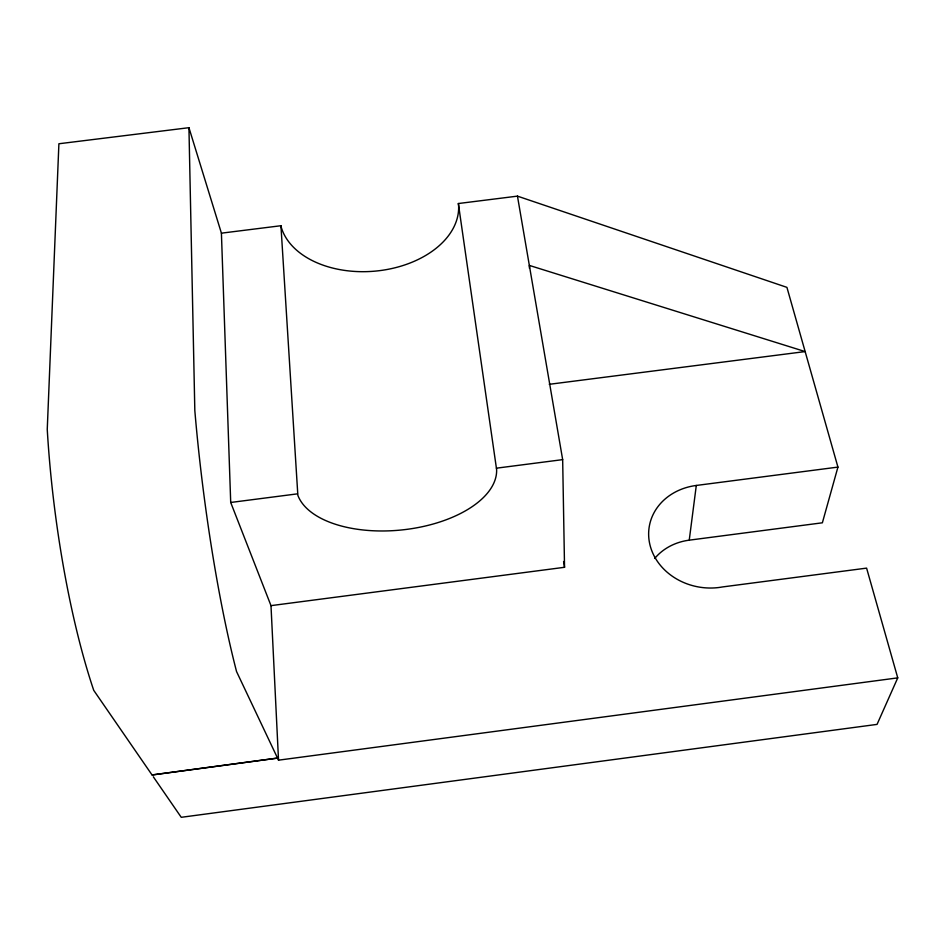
<?xml version="1.0" encoding="UTF-8"?>
<svg xmlns="http://www.w3.org/2000/svg" width="945" height="945" viewBox="0 0 945 945"><rect width="100%" height="100%" fill="white"/><g stroke="black" fill="none" stroke-linecap="round" stroke-linejoin="round"><path stroke-width="1.42" d="M654.731 558.436A55.625 49.14 11.2 0 1 689.236 540.162L696.3 485.458L837.931 467.102L786.925 287.363L517.458 196.135L458.349 203.529L496.621 469.641A100.654 52.081 -5.9 0 1 406.586 529.389A100.654 52.081 -5.9 0 1 297.852 495.298L280.937 225.725L221.413 233.167L188.941 127.693L58.897 143.758L47.25 429.384A274.96 61.378 82.7 0 0 92.515 686.696L93.732 690.334L152.05 774.959L278.421 757.973L152.05 774.959M837.931 467.102L822.374 522.798L689.236 540.162M696.3 485.458A59.251 51.325 9.7 0 0 650.113 545.513A59.251 51.325 9.7 0 0 722.512 586.939L866.6 568.122L897.75 677.872L877.054 724.39L181.239 817.307L153.326 776.802M188.941 127.693L194.824 410.543A274.452 38.721 82.7 0 0 235.612 667.891L236.545 671.541L278.527 760.17L897.75 677.872M221.413 233.167L230.71 502.468L270.991 605.639L564.543 567.295L562.665 459.636L517.458 196.135M230.71 502.468L297.486 493.845M496.408 468.177L562.665 459.636M549.269 384.308L805.152 351.575L529.342 265.415L529.472 268.356M280.937 225.725L281.291 227.402A89.716 59.736 -4.8 0 0 379.583 270.648A89.716 59.736 -4.8 0 0 458.597 205.219L458.349 203.529M563.586 561.495L564.543 567.295M270.991 605.639L278.527 760.17"/></g></svg>
